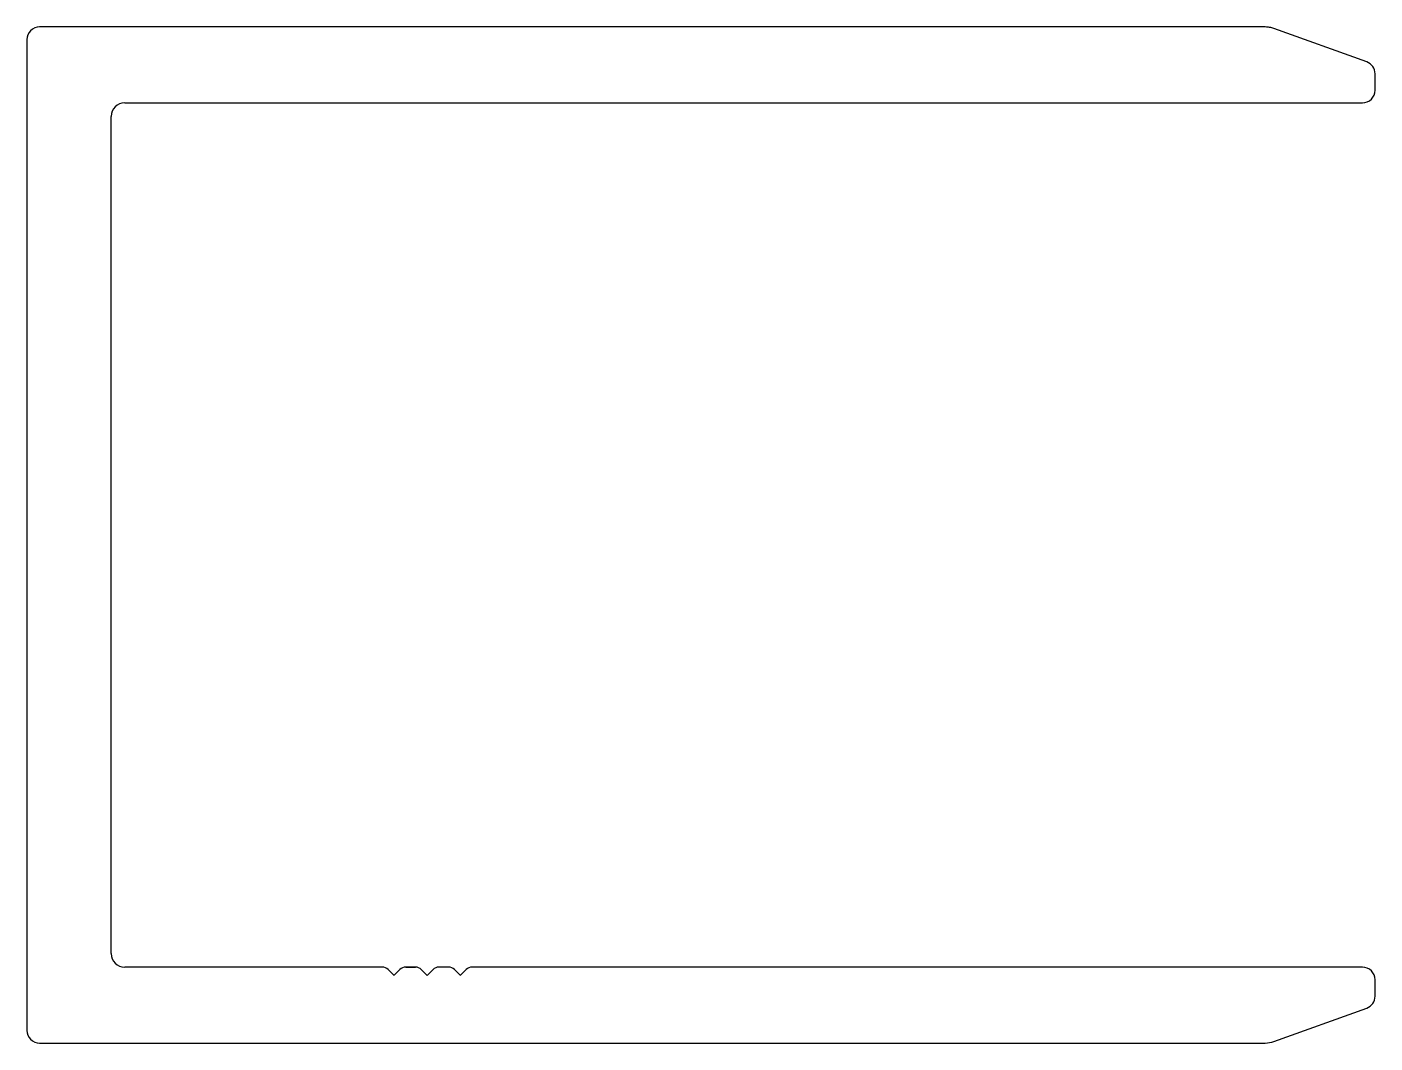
# Model space of a CAD drawing. Header units: inches. Extents: x -17.4 to 23.3, y -0.2 to 30.4.
import ezdxf

# ---------------------------------------------------------------- set-up
doc = ezdxf.new("R2010")
doc.units = ezdxf.units.IN
doc.header["$MEASUREMENT"] = 0
doc.layers.add('5', color=7, linetype='Continuous')

msp = doc.modelspace()

# ---------------------------------------------------------------- linework, layer by layer
at = {"layer": '5', "color": 7, "linetype": 'Continuous'}
for p, q in [((19.947, 30.402), (-17.004, 30.402)), ((23.003, 29.35), (20.205, 30.357)), ((-17.385, 30.021), (-17.385, 0.176)), ((23.255, 28.497), (23.255, 28.991)), ((-14.439, 28.116), (22.874, 28.116)), ((-14.845, 2.487), (-14.845, 27.71)), ((-6.674, 2.081), (-14.439, 2.081)), ((-6.674, 2.081), (-6.674, 2.081)), ((-5.674, 2.081), (-5.967, 2.081)), ((-5.967, 2.081), (-5.674, 2.081)), ((-5.674, 2.081), (-5.967, 2.081)), ((-5.967, 2.081), (-5.674, 2.081)), ((-5.674, 2.081), (-5.967, 2.081)), ((-5.674, 2.081), (-5.674, 2.081)), ((-4.674, 2.081), (-4.967, 2.081)), ((22.874, 2.081), (-3.967, 2.081)), ((-3.967, 2.081), (-3.967, 2.081)), ((-3.967, 2.081), (-3.967, 2.081)), ((-6.326, 1.837), (-6.497, 2.008)), ((-6.143, 2.008), (-6.314, 1.837)), ((-5.326, 1.837), (-5.497, 2.008)), ((-5.143, 2.008), (-5.314, 1.837)), ((-4.326, 1.837), (-4.497, 2.008)), ((-4.143, 2.008), (-4.314, 1.837)), ((23.255, 1.206), (23.255, 1.7)), ((20.205, -0.16), (23.003, 0.847)), ((-17.004, -0.205), (19.947, -0.205))]:
    msp.add_line(p, q, dxfattribs=at)
for centre, radius, start, end in [((-17.004, 30.021), 0.381, 90, 180), ((19.947, 29.64), 0.762, 80.1006, 90), ((19.947, 29.64), 0.762, 70.2011, 80.1006), ((22.874, 28.991), 0.381, 0, 70.2011), ((22.874, 28.497), 0.381, 270, 0), ((-14.439, 27.71), 0.406, 90, 180), ((-14.439, 2.487), 0.406, 180, 270), ((-6.674, 1.831), 0.25, 45, 90), ((-5.967, 1.831), 0.25, 90, 135), ((-5.674, 1.831), 0.25, 45, 90), ((-4.967, 1.831), 0.25, 90, 135), ((-4.674, 1.831), 0.25, 45, 90), ((-3.967, 1.831), 0.25, 90, 135), ((22.874, 1.7), 0.381, 0, 90), ((-6.32, 1.842), 0.008, 225, 315), ((-5.32, 1.842), 0.008, 225, 315), ((-4.32, 1.842), 0.008, 225, 315), ((22.874, 1.206), 0.381, 289.7989, 0), ((-17.004, 0.176), 0.381, 180, 270), ((19.947, 0.557), 0.762, 270, 289.7989)]:
    msp.add_arc(centre, radius, start, end, dxfattribs=at)

doc.saveas('drawing.dxf')
